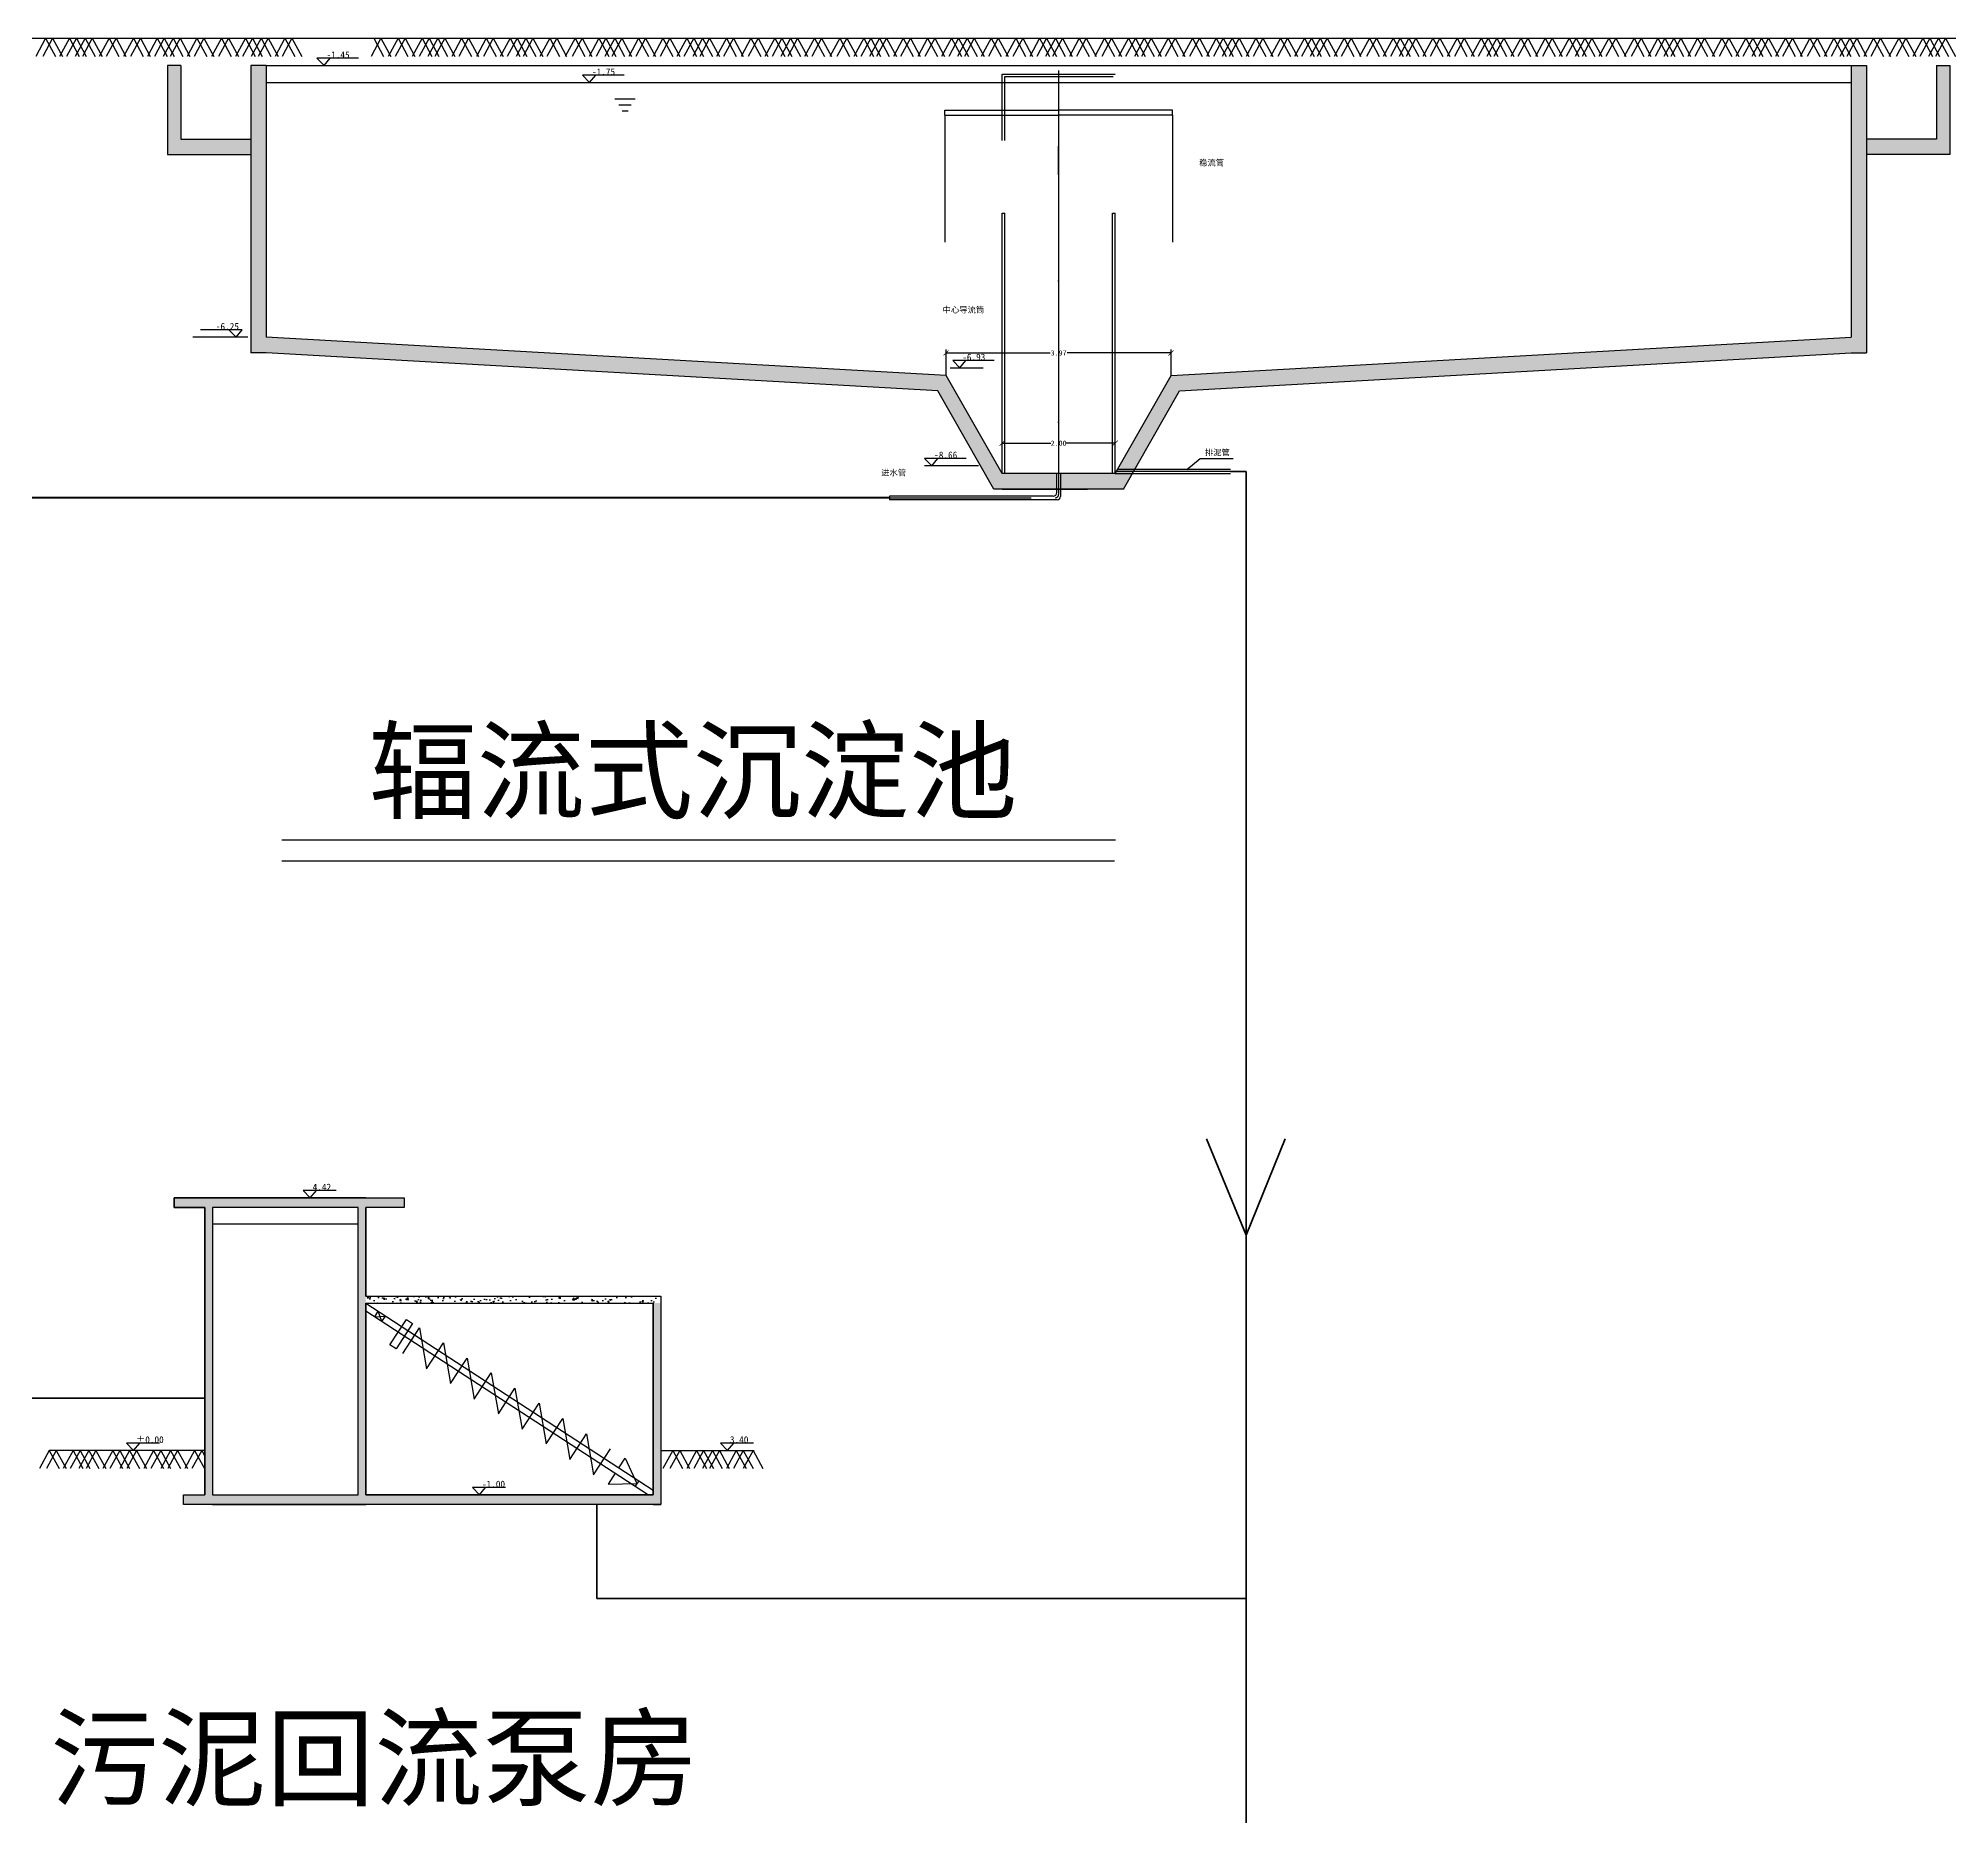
# Model space of a CAD drawing. Header units: inches. Extents: x -343134 to -190334, y -250018 to -182064.
# Drawn here: x -256368 to -222598, y -217852 to -186421 of the extents above; entities that cross this region are included whole.
import ezdxf

# ---------------------------------------------------------------- set-up
doc = ezdxf.new("R2010")
doc.units = ezdxf.units.IN
doc.header["$MEASUREMENT"] = 0
doc.linetypes.add('DASHDOT', pattern=[1, 0.5, -0.25, 0, -0.25])
doc.linetypes.add('DASHDOT2', pattern=[0.5, 0.25, -0.125, 0, -0.125])
doc.dimstyles.get("Standard").update_dxf_attribs({"dimtxt": 0.18, "dimasz": 0.18, "dimexe": 0.18, "dimexo": 0.0625, "dimgap": 0.09, "dimtad": 0, "dimtih": 1, "dimtoh": 1, "dimdec": 4, "dimzin": 0, "dimdsep": 46, "dimtxsty": 'Standard', "dimcen": 0.09, "dimadec": 0, "dimazin": 0, "dimtfac": 1, "dimtdec": 4, "dimtofl": 0, "dimtmove": 0, "dimatfit": 3, "dimfxl": 1, "dimtolj": 1, "dimtzin": 0, "dimarcsym": 0})
pattern_1 = [(50, (0, 0), (0.286904073, -0.025100854), [0.03, -0.33]), (355, (0, 0), (-0.0555005334, 0.3008768535), [0.024, -0.264]), (100.4514, (0.0239, -0.0021), (0.2314037527, 0.2757758168), [0.025496076, -0.2804568448]), (46.1842, (0, 0.08), (0.4268964195, -0.0662076057), [0.045, -0.495]), (96.6356, (0.03557, 0.0745), (0.3738650822, 0.3896471484), [0.0382441152, -0.4206852]), (351.1842, (0, 0.08), (0.373864778, 0.3896474404), [0.036, -0.396]), (21, (0.04, 0.06), (0.2387628208, -0.1610475563), [0.03, -0.33]), (326, (0.04, 0.06), (0.0973261328, 0.290060018), [0.024, -0.264]), (71.4514, (0.0599, 0.04658), (0.3360890514, 0.1290121987), [0.025496076, -0.2804568448]), (37.5, (0, 0), (0.00486394213, 0.13315754153), [0, -0.2608, 0, -0.268, 0, -0.265]), (7.5, (0, 0), (0.10522781498, 0.15776468475), [0, -0.1528, 0, -0.2548, 0, -0.101]), (327.5, (-0.0892, 0), (0.21352897447, -0.0090219487), [0, -0.1, 0, -0.312, 0, -0.414]), (317.5, (-0.1292, 0), (0.23327446774, 0.04004199293), [0, -0.13, 0, -0.2072, 0, -0.294])]

# ---------------------------------------------------------------- blocks, each defined once
blk = doc.blocks.new('_ArchTick')
at = {"color": 0, "linetype": 'ByBlock', "const_width": 0.15}
blk.add_lwpolyline([(-0.5, -0.5), (0.5, 0.5)], dxfattribs=at)
blk = doc.blocks.new('*D81')
at = {"color": 0, "lineweight": -2, "ltscale": 5}
for p, q in [((-306203.528, -126665.411), (-306202.661, -126665.411)), ((-306203.526, -126665.946), (-306203.526, -126665.351)), ((-306201.525, -126665.411), (-306202.391, -126665.411)), ((-306201.526, -126665.946), (-306201.526, -126665.351))]:
    blk.add_line(p, q, dxfattribs=at)
at = {"layer": 'DEFPOINTS', "color": 0, "ltscale": 5}
for p in [(-306201.526, -126665.411), (-306203.526, -126665.946), (-306201.526, -126665.946)]:
    blk.add_point(p, dxfattribs=at)
at = {"color": 0, "lineweight": -2, "ltscale": 5, "xscale": 0.09, "yscale": 0.09, "zscale": 0.09, "rotation": 180}
blk.add_blockref('_ArchTick', (-306203.526, -126665.411), dxfattribs=at)
at = {"color": 0, "lineweight": -2, "ltscale": 5, "xscale": 0.09, "yscale": 0.09, "zscale": 0.09}
blk.add_blockref('_ArchTick', (-306201.526, -126665.411), dxfattribs=at)
at = {"color": 0, "ltscale": 5, "insert": (-306202.526, -126665.411), "char_height": 0.09, "attachment_point": 5}
blk.add_mtext('\\A1;2.00', dxfattribs=at)
blk = doc.blocks.new('*D82')
at = {"color": 0, "lineweight": -2, "ltscale": 5}
for p, q in [((-306204.514, -126663.816), (-306202.676, -126663.816)), ((-306204.513, -126664.216), (-306204.513, -126663.756)), ((-306200.538, -126663.816), (-306202.376, -126663.816)), ((-306200.54, -126664.216), (-306200.54, -126663.756))]:
    blk.add_line(p, q, dxfattribs=at)
at = {"layer": 'DEFPOINTS', "color": 0, "ltscale": 5}
for p in [(-306204.513, -126663.816), (-306204.513, -126664.216), (-306200.54, -126664.216)]:
    blk.add_point(p, dxfattribs=at)
at = {"color": 0, "lineweight": -2, "ltscale": 5, "xscale": 0.09, "yscale": 0.09, "zscale": 0.09, "rotation": 180}
blk.add_blockref('_ArchTick', (-306204.513, -126663.816), dxfattribs=at)
at = {"color": 0, "lineweight": -2, "ltscale": 5, "xscale": 0.09, "yscale": 0.09, "zscale": 0.09}
blk.add_blockref('_ArchTick', (-306200.54, -126663.816), dxfattribs=at)
at = {"color": 0, "ltscale": 5, "insert": (-306202.526, -126663.816), "char_height": 0.09, "attachment_point": 5}
blk.add_mtext('\\A1;3.97', dxfattribs=at)
blk = doc.blocks.new('11')
at = {"ltscale": 5}
h = blk.add_hatch(dxfattribs=at)
h.set_pattern_fill('AR-CONC', color=256, scale=0.04, style=0)
h.set_pattern_definition(pattern_1)
h.paths.add_polyline_path([(51631.147, -24366.253), (51627.084, -24366.253), (51627.084, -24366.422), (51627.626, -24366.422), (51627.626, -24371.502), (51627.253, -24371.502), (51627.253, -24371.671), (51635.684, -24371.671), (51635.684, -24368.115), (51635.549, -24368.115), (51635.549, -24371.502), (51630.47, -24371.502), (51630.47, -24366.422), (51631.147, -24366.422)])
h.paths.add_polyline_path([(51630.334, -24366.422), (51630.334, -24368.115), (51630.334, -24371.502), (51627.761, -24371.502), (51627.761, -24366.422)], flags=17)
h = blk.add_hatch(dxfattribs=at)
h.set_pattern_fill('AR-CONC', color=256, scale=0.04, style=0)
h.set_pattern_definition(pattern_1)
h.paths.add_polyline_path([(51635.684, -24367.99), (51630.47, -24367.99), (51630.47, -24368.115), (51635.684, -24368.115)])
for p, q in [((51627.761, -24366.253), (51627.084, -24366.253)), ((51627.084, -24366.253), (51627.084, -24366.422)), ((51627.084, -24366.422), (51627.626, -24366.422)), ((51627.626, -24366.422), (51627.626, -24371.502)), ((51630.47, -24366.253), (51627.761, -24366.253)), ((51630.334, -24366.422), (51627.761, -24366.422)), ((51627.761, -24366.422), (51627.761, -24371.502)), ((51630.334, -24368.115), (51630.334, -24366.422)), ((51630.47, -24366.253), (51631.147, -24366.253)), ((51630.47, -24367.99), (51630.47, -24366.422)), ((51631.147, -24366.422), (51630.47, -24366.422)), ((51631.147, -24366.253), (51631.147, -24366.422)), ((51630.334, -24371.502), (51630.334, -24368.115)), ((51630.47, -24368.115), (51635.549, -24368.115)), ((51630.47, -24371.502), (51630.47, -24368.115)), ((51630.47, -24368.115), (51635.549, -24371.422)), ((51635.549, -24368.115), (51635.549, -24371.502)), ((51635.684, -24368.115), (51635.684, -24371.671)), ((51630.47, -24368.251), (51635.463, -24371.502)), ((51630.629, -24368.354), (51630.691, -24368.259)), ((51630.629, -24368.354), (51630.819, -24368.342)), ((51630.757, -24368.437), (51630.691, -24368.259)), ((51630.757, -24368.437), (51630.819, -24368.342)), ((51630.896, -24368.854), (51631.188, -24368.405)), ((51631.298, -24368.476), (51631.005, -24368.925)), ((51631.125, -24369.003), (51631.418, -24368.553)), ((51631.418, -24368.553), (51631.543, -24369.275)), ((51631.543, -24369.275), (51631.843, -24368.814)), ((51631.843, -24368.814), (51631.969, -24369.536)), ((51631.005, -24368.925), (51630.896, -24368.854)), ((51631.969, -24369.536), (51632.262, -24369.087)), ((51632.262, -24369.087), (51632.387, -24369.809)), ((51632.387, -24369.809), (51632.688, -24369.347)), ((51632.688, -24369.347), (51632.813, -24370.07)), ((51632.813, -24370.07), (51633.106, -24369.62)), ((51633.106, -24369.62), (51633.232, -24370.342)), ((51633.232, -24370.342), (51633.532, -24369.881)), ((51633.532, -24369.881), (51633.658, -24370.603)), ((51633.658, -24370.603), (51633.95, -24370.153)), ((51633.95, -24370.153), (51634.076, -24370.875)), ((51634.076, -24370.875), (51634.369, -24370.426)), ((51634.369, -24370.426), (51634.494, -24371.148)), ((51634.494, -24371.148), (51634.795, -24370.687)), ((51634.941, -24371.026), (51635.053, -24370.855)), ((51635.053, -24370.855), (51635.262, -24371.303)), ((51634.879, -24371.121), (51634.752, -24371.316)), ((51627.253, -24371.671), (51627.253, -24371.502)), ((51627.253, -24371.502), (51627.626, -24371.502)), ((51627.761, -24371.502), (51630.334, -24371.502)), ((51635.549, -24371.502), (51630.47, -24371.502)), ((51631.911, -24371.502), (51631.104, -24371.502)), ((51632.885, -24371.502), (51632.078, -24371.502)), ((51634.752, -24371.316), (51635.262, -24371.303)), ((51635.293, -24371.256), (51635.231, -24371.35)), ((51627.761, -24371.671), (51627.253, -24371.671)), ((51627.761, -24371.671), (51630.47, -24371.671)), ((51635.684, -24371.671), (51630.47, -24371.671)), ((51635.549, -24371.671), (51635.684, -24371.671))]:
    blk.add_line(p, q)
for p, q in [((51627.084, -24366.253), (51631.147, -24366.253)), ((51627.084, -24366.253), (51631.147, -24366.253)), ((51627.084, -24366.422), (51627.084, -24366.253)), ((51627.626, -24366.422), (51627.084, -24366.422)), ((51627.626, -24371.502), (51627.626, -24366.422)), ((51631.147, -24366.422), (51630.47, -24366.422)), ((51630.47, -24366.422), (51630.47, -24367.99)), ((51631.147, -24366.253), (51631.147, -24366.422)), ((51630.47, -24367.99), (51635.684, -24367.99)), ((51630.47, -24368.115), (51630.47, -24371.502)), ((51635.549, -24371.502), (51635.549, -24368.115)), ((51635.684, -24367.99), (51635.684, -24371.671)), ((51631.188, -24368.405), (51631.298, -24368.476)), ((51627.253, -24371.671), (51627.253, -24371.502)), ((51627.253, -24371.502), (51627.626, -24371.502)), ((51630.47, -24371.502), (51635.549, -24371.502)), ((51635.684, -24371.671), (51627.253, -24371.671))]:
    blk.add_line(p, q, dxfattribs=at)
at = {"color": 7}
for p, q in [((51627.761, -24366.712), (51630.334, -24366.712)), ((51627.879, -24366.712), (51630.046, -24366.712))]:
    blk.add_line(p, q, dxfattribs=at)
blk = doc.blocks.new('cdc')
at = {"ltscale": 5}
h = blk.add_hatch(dxfattribs=at)
h.set_pattern_fill('AR-CONC', color=256, scale=0.03, style=0)
h.set_pattern_definition([(50, (0, 0), (0.21517805478, -0.018825640495), [0.0225, -0.2475]), (355, (0, 0), (-0.04162540008, 0.22565764011), [0.018, -0.198]), (100.4514, (0.01793, -0.00157), (0.17355281451, 0.20683186262), [0.019122057, -0.2103426336]), (46.1842, (0, 0.06), (0.32017231459, -0.0496557043), [0.03375, -0.37125]), (96.6356, (0.02668, 0.05586), (0.28039881166, 0.29223536127), [0.0286830864, -0.3155139]), (351.1842, (0, 0.06), (0.28039858354, 0.29223558028), [0.027, -0.297]), (21, (0.03, 0.045), (0.17907211564, -0.1207856672), [0.0225, -0.2475]), (326, (0.03, 0.045), (0.07299459958, 0.21754501351), [0.018, -0.198]), (71.4514, (0.04492, 0.03493), (0.25206678857, 0.09675914901), [0.019122057, -0.2103426336]), (37.5, (0, 0), (0.003647956595, 0.09986815615), [0, -0.1956, 0, -0.201, 0, -0.19875]), (7.5, (0, 0), (0.078920861233, 0.118323513565), [0, -0.1146, 0, -0.1911, 0, -0.07575]), (327.5, (-0.0669, 0), (0.160146730852, -0.00676646152), [0, -0.075, 0, -0.234, 0, -0.3105]), (317.5, (-0.0969, 0), (0.1749558508, 0.0300314947), [0, -0.0975, 0, -0.1554, 0, -0.2205])])
h.paths.add_polyline_path([(-306216.796, -126660.036), (-306218.032, -126660.036), (-306218.032, -126658.736), (-306218.27, -126658.736), (-306218.27, -126660.307), (-306216.796, -126660.307)])
h.paths.add_polyline_path([(-306216.526, -126659.036), (-306216.526, -126658.736), (-306216.796, -126658.736), (-306216.796, -126663.815), (-306216.526, -126663.815), (-306204.661, -126664.487), (-306203.669, -126666.225), (-306202.56, -126666.225), (-306202.56, -126665.946), (-306203.526, -126665.946), (-306204.513, -126664.216), (-306216.526, -126663.536)])
h.paths.add_polyline_path([(-306201.224, -126665.946), (-306201.526, -126665.946), (-306202.492, -126665.946), (-306202.492, -126666.225), (-306202.019, -126666.225), (-306201.383, -126666.225)])
h = blk.add_hatch(dxfattribs=at)
h.set_pattern_fill('AR-CONC', color=256, scale=0.03, style=0)
h.set_pattern_definition([(130, (-612405.05217, 0), (-0.21517805478, -0.018825640495), [0.0225, -0.2475]), (185, (-612405.05217, 0), (0.04162540008, 0.22565764011), [0.018, -0.198]), (79.5486, (-612405.0701, -0.00157), (-0.17355281451, 0.20683186262), [0.019122057, -0.2103426336]), (133.8158, (-612405.05217, 0.06), (-0.32017231459, -0.0496557043), [0.03375, -0.37125]), (83.3644, (-612405.07885, 0.05586), (-0.28039881166, 0.29223536127), [0.0286830864, -0.3155139]), (188.8158, (-612405.05217, 0.06), (-0.28039858354, 0.29223558028), [0.027, -0.297]), (159, (-612405.08217, 0.045), (-0.17907211564, -0.1207856672), [0.0225, -0.2475]), (214, (-612405.08217, 0.045), (-0.07299459958, 0.21754501351), [0.018, -0.198]), (108.5486, (-612405.09709, 0.03493), (-0.25206678857, 0.09675914901), [0.019122057, -0.2103426336]), (142.5, (-612405.05217, 0), (-0.003647956595, 0.09986815615), [0, -0.1956, 0, -0.201, 0, -0.19875]), (172.5, (-612405.05217, 0), (-0.078920861233, 0.118323513565), [0, -0.1146, 0, -0.1911, 0, -0.07575]), (212.5, (-612404.98527, 0), (-0.160146730852, -0.00676646152), [0, -0.075, 0, -0.234, 0, -0.3105]), (222.5, (-612404.95527, 0), (-0.1749558508, 0.0300314947), [0, -0.0975, 0, -0.1554, 0, -0.2205])])
h.paths.add_polyline_path([(-306188.256, -126660.036), (-306187.02, -126660.036), (-306187.02, -126658.736), (-306186.783, -126658.736), (-306186.783, -126660.307), (-306188.256, -126660.307)])
h.paths.add_polyline_path([(-306188.526, -126659.036), (-306188.526, -126658.736), (-306188.256, -126658.736), (-306188.256, -126663.815), (-306188.526, -126663.815), (-306200.392, -126664.487), (-306201.383, -126666.225), (-306202.492, -126666.225), (-306202.492, -126665.946), (-306201.526, -126665.946), (-306200.54, -126664.216), (-306188.526, -126663.536)])
h.paths.add_polyline_path([(-306203.828, -126665.946), (-306203.526, -126665.946), (-306202.56, -126665.946), (-306202.56, -126666.225), (-306203.034, -126666.225), (-306203.669, -126666.225)])
for p, q in [((-306218.032, -126658.736), (-306218.27, -126658.736)), ((-306218.27, -126658.736), (-306218.27, -126660.307)), ((-306218.032, -126658.736), (-306218.032, -126660.036)), ((-306216.526, -126658.736), (-306216.796, -126658.736)), ((-306216.526, -126658.736), (-306216.796, -126658.736)), ((-306216.796, -126658.736), (-306216.796, -126663.815)), ((-306216.526, -126658.736), (-306216.526, -126659.036)), ((-306216.526, -126658.736), (-306188.526, -126658.736)), ((-306188.526, -126658.736), (-306188.526, -126663.536)), ((-306188.526, -126658.736), (-306188.256, -126658.736)), ((-306188.526, -126658.736), (-306188.256, -126658.736)), ((-306188.526, -126658.736), (-306188.256, -126658.736)), ((-306188.526, -126658.736), (-306188.256, -126658.736)), ((-306188.256, -126658.736), (-306188.256, -126663.815)), ((-306187.02, -126658.736), (-306186.783, -126658.736)), ((-306187.02, -126658.736), (-306187.02, -126660.036)), ((-306186.783, -126658.736), (-306186.783, -126660.307)), ((-306216.526, -126659.036), (-306188.526, -126659.036)), ((-306216.526, -126659.036), (-306216.526, -126663.536)), ((-306203.526, -126660.06), (-306203.526, -126658.889)), ((-306203.526, -126658.889), (-306201.526, -126658.889)), ((-306203.475, -126658.933), (-306201.56, -126658.933)), ((-306203.475, -126660.06), (-306203.475, -126658.933)), ((-306202.526, -126658.827), (-306202.526, -126666.318)), ((-306210.364, -126659.326), (-306210.008, -126659.326)), ((-306210.293, -126659.432), (-306210.079, -126659.432)), ((-306210.239, -126659.538), (-306210.132, -126659.538)), ((-306204.536, -126659.614), (-306204.536, -126659.523)), ((-306204.536, -126659.523), (-306202.526, -126659.523)), ((-306204.536, -126659.614), (-306202.526, -126659.614)), ((-306204.536, -126659.614), (-306204.536, -126661.86)), ((-306200.516, -126659.523), (-306202.526, -126659.523)), ((-306200.516, -126659.614), (-306202.526, -126659.614)), ((-306200.516, -126659.614), (-306200.516, -126659.523)), ((-306200.516, -126659.614), (-306200.516, -126661.86)), ((-306218.032, -126660.036), (-306216.796, -126660.036)), ((-306187.02, -126660.036), (-306188.256, -126660.036)), ((-306218.27, -126660.307), (-306216.796, -126660.307)), ((-306186.783, -126660.307), (-306188.256, -126660.307)), ((-306203.526, -126665.946), (-306203.526, -126661.347)), ((-306203.526, -126661.347), (-306203.475, -126661.347)), ((-306203.475, -126665.946), (-306203.475, -126661.347)), ((-306201.577, -126665.946), (-306201.577, -126661.347)), ((-306201.577, -126661.347), (-306201.526, -126661.347)), ((-306201.526, -126665.946), (-306201.526, -126661.347)), ((-306204.513, -126664.216), (-306216.526, -126663.536)), ((-306200.54, -126664.216), (-306188.526, -126663.536)), ((-306216.526, -126663.815), (-306216.796, -126663.815)), ((-306204.661, -126664.487), (-306216.526, -126663.815)), ((-306200.392, -126664.487), (-306188.526, -126663.815)), ((-306188.526, -126663.815), (-306188.256, -126663.815)), ((-306203.526, -126665.946), (-306204.513, -126664.216)), ((-306201.526, -126665.946), (-306200.54, -126664.216)), ((-306203.669, -126666.225), (-306204.661, -126664.487)), ((-306201.383, -126666.225), (-306200.392, -126664.487)), ((-306199.489, -126665.875), (-306201.485, -126665.875)), ((-306200.263, -126665.875), (-306200.028, -126665.684)), ((-306200.028, -126665.684), (-306199.442, -126665.684)), ((-306202.526, -126666.225), (-306203.669, -126666.225)), ((-306202.526, -126665.946), (-306203.526, -126665.946)), ((-306203.526, -126666.225), (-306202.019, -126666.225)), ((-306201.526, -126665.946), (-306203.034, -126665.946)), ((-306201.383, -126666.225), (-306203.034, -126666.225)), ((-306202.56, -126666.284), (-306202.56, -126665.946)), ((-306202.492, -126665.946), (-306202.492, -126666.352)), ((-306201.526, -126665.946), (-306199.489, -126665.946)), ((-306202.62, -126666.344), (-306205.513, -126666.344)), ((-306205.513, -126666.344), (-306205.513, -126666.412)), ((-306202.552, -126666.412), (-306205.513, -126666.412))]:
    blk.add_line(p, q, dxfattribs=at)
at = {"linetype": 'DASHDOT', "ltscale": 5}
for p, q in [((-306202.526, -126660.666), (-306202.526, -126660.16)), ((-306199.489, -126665.91), (-306201.526, -126665.91)), ((-306205.513, -126666.378), (-306202.586, -126666.378))]:
    blk.add_line(p, q, dxfattribs=at)
at = {"linetype": 'DASHDOT2', "ltscale": 5}
blk.add_line((-306202.526, -126660.666), (-306202.526, -126666.25), dxfattribs=at)
at = {"ltscale": 5, "const_width": 0.0000163}
for points in [[(-306200.516, -126660.849), (-306200.153, -126660.654), (-306199.531, -126660.654)], [(-306203.526, -126663.735), (-306203.822, -126663.25), (-306204.532, -126663.25)], [(-306205.106, -126666.216), (-306205.188, -126666.043), (-306205.659, -126666.043)]]:
    blk.add_lwpolyline(points, dxfattribs=at)
at = {"ltscale": 5}
for centre in [(-306202.62, -126666.284), (-306202.586, -126666.318), (-306202.552, -126666.352)]:
    blk.add_arc(centre, 0.06, 270, 0, dxfattribs=at)
at = {"ltscale": 5, "char_height": 0.105, "width": 79.46447, "attachment_point": 1}
for s, insert in [('{\\fSimSun|b0|i0|c134|p2;稳流筒}', (-306200.044, -126660.402)), ('{\\fSimSun|b0|i0|c134|p2;中心导流筒}', (-306204.575, -126663.001)), ('{\\fSimSun|b0|i0|c134|p2;排泥管}', (-306199.942, -126665.522)), ('{\\fSimSun|b0|i0|c134|p2;进水管}', (-306205.661, -126665.879))]:
    blk.add_mtext(s, dxfattribs=dict(at, insert=insert))
at = {"ltscale": 5}
for base, p1, p2, picture, middle in [((-306204.513, -126663.816), (-306200.54, -126664.216), (-306204.513, -126664.216), '*D82', (-306202.526, -126663.816)), ((-306201.526, -126665.411), (-306203.526, -126665.946), (-306201.526, -126665.946), '*D81', (-306202.526, -126665.411))]:
    dim = blk.add_linear_dim(base=base, p1=p1, p2=p2, dimstyle='Standard', override={"dimscale": 0.03, "dimtxt": 3, "dimasz": 3, "dimexe": 2, "dimexo": 0, "dimgap": 0.5, "dimtih": 0, "dimdec": 2, "dimblk": 'ArchTick', "dimcen": 1, "dimdle": 0.05, "dimtdec": 2, "dimldrblk": 'ArchTick'}, dxfattribs=at)
    dim.commit()
    dim.dimension.update_dxf_attribs({"geometry": picture, "text_midpoint": middle})

msp = doc.modelspace()

# ---------------------------------------------------------------- linework, layer by layer
at = {"ltscale": 5}
for p, q in [((-333056, -186421), (-190334, -186421)), ((-256239, -186421), (-256413, -186742)), ((-256115, -186421), (-256289, -186742)), ((-256239, -186421), (-256065, -186742)), ((-256115, -186421), (-255941, -186742)), ((-255818, -186421), (-255992, -186742)), ((-255818, -186421), (-255992, -186742)), ((-255693, -186421), (-255867, -186742)), ((-255818, -186421), (-255644, -186742)), ((-255539, -186421), (-255713, -186742)), ((-255693, -186421), (-255519, -186742)), ((-255415, -186421), (-255589, -186742)), ((-255539, -186421), (-255365, -186742)), ((-255415, -186421), (-255241, -186742)), ((-255117, -186421), (-255291, -186742)), ((-254993, -186421), (-255167, -186742)), ((-255117, -186421), (-254943, -186742)), ((-254993, -186421), (-254819, -186742)), ((-254688, -186421), (-254862, -186742)), ((-254563, -186421), (-254737, -186742)), ((-254688, -186421), (-254514, -186742)), ((-254563, -186421), (-254389, -186742)), ((-254266, -186421), (-254440, -186742)), ((-254142, -186421), (-254316, -186742)), ((-254266, -186421), (-254092, -186742)), ((-253987, -186421), (-254161, -186742)), ((-254142, -186421), (-253968, -186742)), ((-253863, -186421), (-254037, -186742)), ((-253987, -186421), (-253813, -186742)), ((-253863, -186421), (-253689, -186742)), ((-253565, -186421), (-253739, -186742)), ((-253441, -186421), (-253615, -186742)), ((-253565, -186421), (-253391, -186742)), ((-253441, -186421), (-253267, -186742)), ((-253131, -186421), (-253305, -186742)), ((-253007, -186421), (-253181, -186742)), ((-253131, -186421), (-252957, -186742)), ((-253007, -186421), (-252833, -186742)), ((-252709, -186421), (-252883, -186742)), ((-252585, -186421), (-252759, -186742)), ((-252709, -186421), (-252535, -186742)), ((-252431, -186421), (-252605, -186742)), ((-252585, -186421), (-252411, -186742)), ((-252306, -186421), (-252480, -186742)), ((-252431, -186421), (-252257, -186742)), ((-252306, -186421), (-252132, -186742)), ((-252009, -186421), (-252183, -186742)), ((-251885, -186421), (-252059, -186742)), ((-252009, -186421), (-251835, -186742)), ((-251885, -186421), (-251711, -186742)), ((-250315, -186421), (-250489, -186742)), ((-250440, -186421), (-250266, -186742)), ((-250315, -186421), (-250141, -186742)), ((-250010, -186421), (-250184, -186742)), ((-249886, -186421), (-250060, -186742)), ((-250010, -186421), (-249836, -186742)), ((-249886, -186421), (-249712, -186742)), ((-249588, -186421), (-249763, -186742)), ((-249464, -186421), (-249638, -186742)), ((-249588, -186421), (-249414, -186742)), ((-249310, -186421), (-249484, -186742)), ((-249464, -186421), (-249290, -186742)), ((-249186, -186421), (-249360, -186742)), ((-249310, -186421), (-249136, -186742)), ((-249186, -186421), (-249011, -186742)), ((-248888, -186421), (-249062, -186742)), ((-248764, -186421), (-248938, -186742)), ((-248888, -186421), (-248714, -186742)), ((-248764, -186421), (-248590, -186742)), ((-248454, -186421), (-248628, -186742)), ((-248329, -186421), (-248503, -186742)), ((-248454, -186421), (-248280, -186742)), ((-248329, -186421), (-248155, -186742)), ((-248032, -186421), (-248206, -186742)), ((-247908, -186421), (-248082, -186742)), ((-248032, -186421), (-247858, -186742)), ((-247753, -186421), (-247927, -186742)), ((-247908, -186421), (-247734, -186742)), ((-247629, -186421), (-247803, -186742)), ((-247753, -186421), (-247579, -186742)), ((-247629, -186421), (-247455, -186742)), ((-247331, -186421), (-247506, -186742)), ((-247207, -186421), (-247381, -186742)), ((-247331, -186421), (-247157, -186742)), ((-247207, -186421), (-247033, -186742)), ((-246885, -186421), (-247059, -186742)), ((-246760, -186421), (-246934, -186742)), ((-246885, -186421), (-246711, -186742)), ((-246760, -186421), (-246586, -186742)), ((-246463, -186421), (-246637, -186742)), ((-246463, -186421), (-246637, -186742)), ((-246338, -186421), (-246512, -186742)), ((-246463, -186421), (-246289, -186742)), ((-246184, -186421), (-246358, -186742)), ((-246338, -186421), (-246164, -186742)), ((-246060, -186421), (-246234, -186742)), ((-246184, -186421), (-246010, -186742)), ((-246060, -186421), (-245886, -186742)), ((-245762, -186421), (-245936, -186742)), ((-245638, -186421), (-245812, -186742)), ((-245762, -186421), (-245588, -186742)), ((-245638, -186421), (-245464, -186742)), ((-245333, -186421), (-245507, -186742)), ((-245209, -186421), (-245383, -186742)), ((-245333, -186421), (-245159, -186742)), ((-245209, -186421), (-245035, -186742)), ((-244911, -186421), (-245085, -186742)), ((-244787, -186421), (-244961, -186742)), ((-244911, -186421), (-244737, -186742)), ((-244632, -186421), (-244806, -186742)), ((-244787, -186421), (-244613, -186742)), ((-244508, -186421), (-244682, -186742)), ((-244632, -186421), (-244458, -186742)), ((-244508, -186421), (-244334, -186742)), ((-244211, -186421), (-244385, -186742)), ((-244086, -186421), (-244260, -186742)), ((-244211, -186421), (-244037, -186742)), ((-244086, -186421), (-243912, -186742)), ((-243776, -186421), (-243950, -186742)), ((-243652, -186421), (-243826, -186742)), ((-243776, -186421), (-243602, -186742)), ((-243652, -186421), (-243478, -186742)), ((-243355, -186421), (-243529, -186742)), ((-243230, -186421), (-243404, -186742)), ((-243355, -186421), (-243180, -186742)), ((-243076, -186421), (-243250, -186742)), ((-243230, -186421), (-243056, -186742)), ((-242952, -186421), (-243126, -186742)), ((-243076, -186421), (-242902, -186742)), ((-242952, -186421), (-242778, -186742)), ((-242654, -186421), (-242828, -186742)), ((-242530, -186421), (-242704, -186742)), ((-242654, -186421), (-242480, -186742)), ((-242530, -186421), (-242356, -186742)), ((-242207, -186421), (-242381, -186742)), ((-242083, -186421), (-242257, -186742)), ((-242207, -186421), (-242033, -186742)), ((-242083, -186421), (-241909, -186742)), ((-241785, -186421), (-241959, -186742)), ((-241785, -186421), (-241959, -186742)), ((-241661, -186421), (-241835, -186742)), ((-241785, -186421), (-241611, -186742)), ((-241507, -186421), (-241681, -186742)), ((-241661, -186421), (-241487, -186742)), ((-241382, -186421), (-241556, -186742)), ((-241507, -186421), (-241333, -186742)), ((-241382, -186421), (-241208, -186742)), ((-241085, -186421), (-241259, -186742)), ((-240961, -186421), (-241135, -186742)), ((-241085, -186421), (-240911, -186742)), ((-240961, -186421), (-240787, -186742)), ((-240655, -186421), (-240830, -186742)), ((-240531, -186421), (-240705, -186742)), ((-240655, -186421), (-240481, -186742)), ((-240531, -186421), (-240357, -186742)), ((-240234, -186421), (-240408, -186742)), ((-240109, -186421), (-240283, -186742)), ((-240234, -186421), (-240060, -186742)), ((-239955, -186421), (-240129, -186742)), ((-240109, -186421), (-239935, -186742)), ((-239831, -186421), (-240005, -186742)), ((-239955, -186421), (-239781, -186742)), ((-239831, -186421), (-239657, -186742)), ((-239533, -186421), (-239707, -186742)), ((-239409, -186421), (-239583, -186742)), ((-239533, -186421), (-239359, -186742)), ((-239409, -186421), (-239235, -186742)), ((-239099, -186421), (-239273, -186742)), ((-238975, -186421), (-239149, -186742)), ((-239099, -186421), (-238925, -186742)), ((-238975, -186421), (-238801, -186742)), ((-238677, -186421), (-238851, -186742)), ((-238553, -186421), (-238727, -186742)), ((-238677, -186421), (-238503, -186742)), ((-238398, -186421), (-238573, -186742)), ((-238553, -186421), (-238379, -186742)), ((-238274, -186421), (-238448, -186742)), ((-238398, -186421), (-238224, -186742)), ((-238274, -186421), (-238100, -186742)), ((-237977, -186421), (-238151, -186742)), ((-237852, -186421), (-238026, -186742)), ((-237977, -186421), (-237803, -186742)), ((-237852, -186421), (-237678, -186742)), ((-237530, -186421), (-237704, -186742)), ((-237405, -186421), (-237579, -186742)), ((-237530, -186421), (-237356, -186742)), ((-237405, -186421), (-237231, -186742)), ((-237108, -186421), (-237282, -186742)), ((-237108, -186421), (-237282, -186742)), ((-236984, -186421), (-237158, -186742)), ((-237108, -186421), (-236934, -186742)), ((-236829, -186421), (-237003, -186742)), ((-236984, -186421), (-236810, -186742)), ((-236705, -186421), (-236879, -186742)), ((-236829, -186421), (-236655, -186742)), ((-236705, -186421), (-236531, -186742)), ((-236407, -186421), (-236582, -186742)), ((-236283, -186421), (-236457, -186742)), ((-236407, -186421), (-236233, -186742)), ((-236283, -186421), (-236109, -186742)), ((-235978, -186421), (-236152, -186742)), ((-235854, -186421), (-236028, -186742)), ((-235978, -186421), (-235804, -186742)), ((-235854, -186421), (-235680, -186742)), ((-235556, -186421), (-235730, -186742)), ((-235432, -186421), (-235606, -186742)), ((-235556, -186421), (-235382, -186742)), ((-235278, -186421), (-235452, -186742)), ((-235432, -186421), (-235258, -186742)), ((-235153, -186421), (-235327, -186742)), ((-235278, -186421), (-235104, -186742)), ((-235153, -186421), (-234979, -186742)), ((-234856, -186421), (-235030, -186742)), ((-234731, -186421), (-234906, -186742)), ((-234856, -186421), (-234682, -186742)), ((-234731, -186421), (-234557, -186742)), ((-234421, -186421), (-234596, -186742)), ((-234297, -186421), (-234471, -186742)), ((-234421, -186421), (-234247, -186742)), ((-234297, -186421), (-234123, -186742)), ((-234000, -186421), (-234174, -186742)), ((-233875, -186421), (-234049, -186742)), ((-234000, -186421), (-233826, -186742)), ((-233721, -186421), (-233895, -186742)), ((-233875, -186421), (-233701, -186742)), ((-233597, -186421), (-233771, -186742)), ((-233721, -186421), (-233547, -186742)), ((-233597, -186421), (-233423, -186742)), ((-233299, -186421), (-233473, -186742)), ((-233175, -186421), (-233349, -186742)), ((-233299, -186421), (-233125, -186742)), ((-233175, -186421), (-233001, -186742)), ((-232852, -186421), (-233026, -186742)), ((-232728, -186421), (-232902, -186742)), ((-232852, -186421), (-232678, -186742)), ((-232728, -186421), (-232554, -186742)), ((-232431, -186421), (-232605, -186742)), ((-232431, -186421), (-232605, -186742)), ((-232306, -186421), (-232480, -186742)), ((-232431, -186421), (-232256, -186742)), ((-232152, -186421), (-232326, -186742)), ((-232306, -186421), (-232132, -186742)), ((-232028, -186421), (-232202, -186742)), ((-232152, -186421), (-231978, -186742)), ((-232028, -186421), (-231854, -186742)), ((-231730, -186421), (-231904, -186742)), ((-231606, -186421), (-231780, -186742)), ((-231730, -186421), (-231556, -186742)), ((-231606, -186421), (-231432, -186742)), ((-231301, -186421), (-231475, -186742)), ((-231176, -186421), (-231350, -186742)), ((-231301, -186421), (-231127, -186742)), ((-231176, -186421), (-231002, -186742)), ((-230879, -186421), (-231053, -186742)), ((-230755, -186421), (-230929, -186742)), ((-230879, -186421), (-230705, -186742)), ((-230600, -186421), (-230774, -186742)), ((-230755, -186421), (-230580, -186742)), ((-230476, -186421), (-230650, -186742)), ((-230600, -186421), (-230426, -186742)), ((-230476, -186421), (-230302, -186742)), ((-230178, -186421), (-230352, -186742)), ((-230054, -186421), (-230228, -186742)), ((-230178, -186421), (-230004, -186742)), ((-230054, -186421), (-229880, -186742)), ((-229744, -186421), (-229918, -186742)), ((-229620, -186421), (-229794, -186742)), ((-229744, -186421), (-229570, -186742)), ((-229620, -186421), (-229446, -186742)), ((-229322, -186421), (-229496, -186742)), ((-229198, -186421), (-229372, -186742)), ((-229322, -186421), (-229148, -186742)), ((-229044, -186421), (-229218, -186742)), ((-229198, -186421), (-229024, -186742)), ((-228919, -186421), (-229093, -186742)), ((-229044, -186421), (-228870, -186742)), ((-228919, -186421), (-228745, -186742)), ((-228622, -186421), (-228796, -186742)), ((-228498, -186421), (-228672, -186742)), ((-228622, -186421), (-228448, -186742)), ((-228498, -186421), (-228323, -186742)), ((-228175, -186421), (-228349, -186742)), ((-228051, -186421), (-228225, -186742)), ((-228175, -186421), (-228001, -186742)), ((-228051, -186421), (-227877, -186742)), ((-227753, -186421), (-227927, -186742)), ((-227753, -186421), (-227927, -186742)), ((-227629, -186421), (-227803, -186742)), ((-227753, -186421), (-227579, -186742)), ((-227474, -186421), (-227649, -186742)), ((-227629, -186421), (-227455, -186742)), ((-227350, -186421), (-227524, -186742)), ((-227474, -186421), (-227300, -186742)), ((-227350, -186421), (-227176, -186742)), ((-227053, -186421), (-227227, -186742)), ((-226928, -186421), (-227102, -186742)), ((-227053, -186421), (-226879, -186742)), ((-226928, -186421), (-226754, -186742)), ((-226623, -186421), (-226797, -186742)), ((-226499, -186421), (-226673, -186742)), ((-226623, -186421), (-226449, -186742)), ((-226499, -186421), (-226325, -186742)), ((-226201, -186421), (-226375, -186742)), ((-226077, -186421), (-226251, -186742)), ((-226201, -186421), (-226027, -186742)), ((-225923, -186421), (-226097, -186742)), ((-226077, -186421), (-225903, -186742)), ((-225798, -186421), (-225973, -186742)), ((-225923, -186421), (-225749, -186742)), ((-225798, -186421), (-225624, -186742)), ((-225501, -186421), (-225675, -186742)), ((-225377, -186421), (-225551, -186742)), ((-225501, -186421), (-225327, -186742)), ((-225377, -186421), (-225203, -186742)), ((-225067, -186421), (-225241, -186742)), ((-224942, -186421), (-225116, -186742)), ((-225067, -186421), (-224893, -186742)), ((-224942, -186421), (-224768, -186742)), ((-224645, -186421), (-224819, -186742)), ((-224521, -186421), (-224695, -186742)), ((-224645, -186421), (-224471, -186742)), ((-224366, -186421), (-224540, -186742)), ((-224521, -186421), (-224346, -186742)), ((-224242, -186421), (-224416, -186742)), ((-224366, -186421), (-224192, -186742)), ((-224242, -186421), (-224068, -186742)), ((-223944, -186421), (-224118, -186742)), ((-223820, -186421), (-223994, -186742)), ((-223944, -186421), (-223770, -186742)), ((-223820, -186421), (-223646, -186742)), ((-223498, -186421), (-223672, -186742)), ((-223373, -186421), (-223547, -186742)), ((-223498, -186421), (-223323, -186742)), ((-223373, -186421), (-223199, -186742)), ((-223076, -186421), (-223250, -186742)), ((-223076, -186421), (-223250, -186742)), ((-222951, -186421), (-223125, -186742)), ((-223076, -186421), (-222902, -186742)), ((-222797, -186421), (-222971, -186742)), ((-222951, -186421), (-222777, -186742)), ((-222673, -186421), (-222847, -186742)), ((-222797, -186421), (-222623, -186742)), ((-222673, -186421), (-222499, -186742)), ((-250710, -186774), (-251444, -186774)), ((-251444, -186774), (-251317, -186903)), ((-251317, -186903), (-251210, -186774)), ((-246019, -187074), (-246754, -187074)), ((-246754, -187074), (-246627, -187203)), ((-246627, -187203), (-246519, -187074)), ((-252664, -191703), (-253638, -191703)), ((-252766, -191574), (-253501, -191574)), ((-253001, -191574), (-252874, -191703)), ((-252874, -191703), (-252766, -191574)), ((-239478, -192118), (-240212, -192118)), ((-240212, -192118), (-240086, -192247)), ((-240086, -192247), (-239978, -192118)), ((-240260, -192247), (-239675, -192247)), ((-239759, -193977), (-240711, -193977)), ((-239975, -193848), (-240709, -193848)), ((-240709, -193848), (-240582, -193977)), ((-240582, -193977), (-240475, -193848)), ((-252064, -200587), (-237335, -200587)), ((-252064, -200960), (-237355, -200960)), ((-251105, -206784), (-251689, -206784)), ((-251689, -206784), (-251562, -206914)), ((-251562, -206914), (-251455, -206784)), ((-256174, -211378), (-256348, -211699)), ((-256050, -211378), (-256224, -211699)), ((-253426, -211378), (-256174, -211378)), ((-256174, -211378), (-256000, -211699)), ((-256050, -211378), (-255876, -211699)), ((-255753, -211378), (-255927, -211699)), ((-255628, -211378), (-255802, -211699)), ((-255753, -211378), (-255579, -211699)), ((-255474, -211378), (-255648, -211699)), ((-255628, -211378), (-255454, -211699)), ((-255350, -211378), (-255524, -211699)), ((-255474, -211378), (-255300, -211699)), ((-255350, -211378), (-255176, -211699)), ((-255052, -211378), (-255226, -211699)), ((-254928, -211378), (-255102, -211699)), ((-255052, -211378), (-254878, -211699)), ((-254928, -211378), (-254754, -211699)), ((-254754, -211378), (-254928, -211699)), ((-254226, -211248), (-254810, -211248)), ((-254810, -211248), (-254683, -211378)), ((-254630, -211378), (-254804, -211699)), ((-254754, -211378), (-254580, -211699)), ((-254683, -211378), (-254576, -211248)), ((-254630, -211378), (-254456, -211699)), ((-254329, -211378), (-254503, -211699)), ((-254205, -211378), (-254379, -211699)), ((-254329, -211378), (-254155, -211699)), ((-254205, -211378), (-254031, -211699)), ((-254031, -211378), (-254205, -211699)), ((-253907, -211378), (-254081, -211699)), ((-254031, -211378), (-253857, -211699)), ((-253907, -211378), (-253733, -211699)), ((-253605, -211378), (-253779, -211699)), ((-253480, -211378), (-253654, -211699)), ((-253605, -211378), (-253431, -211699)), ((-253480, -211378), (-253426, -211477)), ((-245368, -211378), (-243719, -211378)), ((-245159, -211378), (-245333, -211699)), ((-245035, -211378), (-245209, -211699)), ((-245159, -211378), (-244985, -211699)), ((-245035, -211378), (-244861, -211699)), ((-244737, -211378), (-244911, -211699)), ((-244613, -211378), (-244787, -211699)), ((-244737, -211378), (-244563, -211699)), ((-244459, -211378), (-244633, -211699)), ((-244613, -211378), (-244439, -211699)), ((-244334, -211378), (-244508, -211699)), ((-244459, -211378), (-244285, -211699)), ((-244334, -211378), (-244160, -211699)), ((-243732, -211248), (-244316, -211248)), ((-244316, -211248), (-244190, -211378)), ((-244037, -211378), (-244211, -211699)), ((-244190, -211378), (-244082, -211248)), ((-243913, -211378), (-244087, -211699)), ((-244037, -211378), (-243863, -211699)), ((-243913, -211378), (-243739, -211699)), ((-243739, -211378), (-243913, -211699)), ((-243739, -211378), (-243565, -211699)), ((-248114, -212033), (-248698, -212033)), ((-248698, -212033), (-248571, -212162)), ((-248571, -212162), (-248464, -212033))]:
    msp.add_line(p, q, dxfattribs=at)
at = {"color": 3, "lineweight": 35, "ltscale": 5}
for p, q in [((-235304, -194078), (-235030, -194078)), ((-235030, -194078), (-235030, -222534)), ((-235030, -198634), (-235030, -216510)), ((-235726, -205872), (-235030, -207572)), ((-234338, -205870), (-235030, -207572)), ((-253426, -210452), (-266144, -210452)), ((-246500, -213994), (-246500, -212331)), ((-235030, -213994), (-246500, -213994))]:
    msp.add_line(p, q, dxfattribs=at)
at = {"color": 5, "lineweight": 50, "ltscale": 5}
msp.add_line((-241328, -194545), (-257134, -194545), dxfattribs=at)

# ---------------------------------------------------------------- block references
at = {"xscale": 1000, "yscale": 1000, "zscale": 1000}
for name, p in [('cdc', (305964185, 126471833)), ('11', (-51881052, 24159340))]:
    msp.add_blockref(name, p, dxfattribs=at)

# ---------------------------------------------------------------- texts
at = {"ltscale": 5, "attachment_point": 1}
for s, insert, char_height, width in [('-1.45', (-251275, -186653), 120, 6167.28), ('-1.75', (-246585, -186953), 120, 6167.28), ('-6.25', (-253230, -191453), 120, 6167.28), ('-6.93', (-240044, -191996), 120, 6167.28), ('-8.66', (-240540, -193726), 120, 6167.28), ('{\\fSimSun|b0|i0|c134|p2;辐流式沉淀池}', (-250528, -198667), 1400, 14801.47), ('4.42', (-251520, -206663), 120, 6167.28), ('±0.00', (-254641, -211127), 120, 6167.28), ('3.40', (-244148, -211127), 120, 6167.28), ('-1.00', (-248529, -211912), 120, 6167.28), ('{\\fSimSun|b0|i0|c134|p2;污泥回流泵房}', (-256157, -216114), 1400, 14801.47)]:
    msp.add_mtext(s, dxfattribs=dict(at, insert=insert, char_height=char_height, width=width))

doc.saveas('drawing.dxf')
